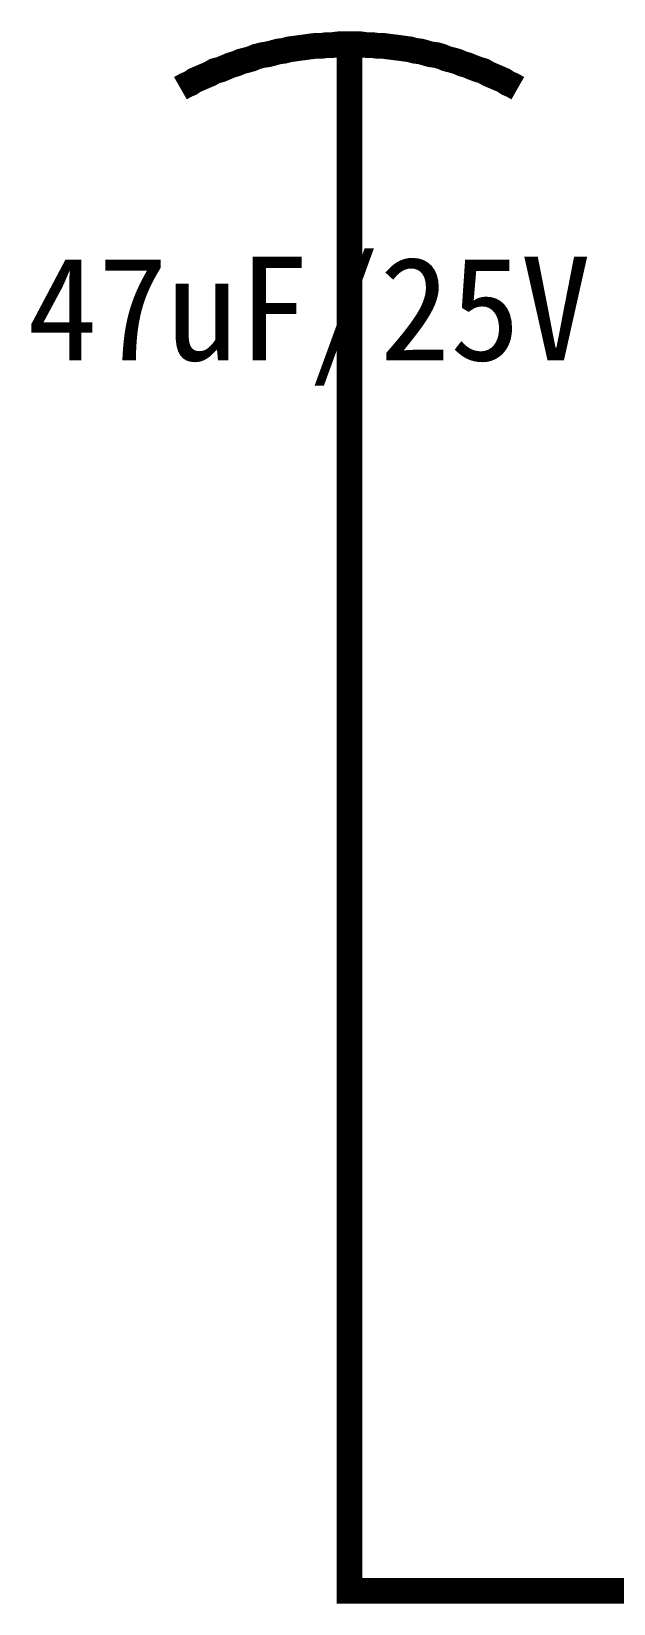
# Model space of a CAD drawing. Header units: inches. Extents: x 0 to 11.5, y 0 to 7.6.
# Drawn here: x 5.654 to 5.922, y 4.944 to 5.666 of the extents above; entities that cross this region are included whole.
import ezdxf

# ---------------------------------------------------------------- set-up
doc = ezdxf.new("R2010")
doc.units = ezdxf.units.IN
doc.header["$MEASUREMENT"] = 0
doc.layers.add('Sheet', color=255, linetype='Continuous')

msp = doc.modelspace()

# ---------------------------------------------------------------- linework, layer by layer
at = {"layer": 'Sheet'}
for points in [[(5.80028, 5.65998, 0.0118, 0.0118, 0), (5.79763, 5.65998, 0.0118, 0.0118, 0), (5.79531, 5.65998, 0.0118, 0.0118, 0), (5.79267, 5.65964, 0.0118, 0.0118, 0), (5.79002, 5.65964, 0.0118, 0.0118, 0), (5.78771, 5.65931, 0.0118, 0.0118, 0), (5.78506, 5.65931, 0.0118, 0.0118, 0), (5.78241, 5.65898, 0.0118, 0.0118, 0), (5.7801, 5.65865, 0.0118, 0.0118, 0), (5.77745, 5.65832, 0.0118, 0.0118, 0), (5.77514, 5.65799, 0.0118, 0.0118, 0), (5.77249, 5.65766, 0.0118, 0.0118, 0), (5.77018, 5.657, 0.0118, 0.0118, 0), (5.76753, 5.65667, 0.0118, 0.0118, 0), (5.76522, 5.65601, 0.0118, 0.0118, 0), (5.76257, 5.65534, 0.0118, 0.0118, 0), (5.76025, 5.65501, 0.0118, 0.0118, 0), (5.75761, 5.65435, 0.0118, 0.0118, 0), (5.75529, 5.65336, 0.0118, 0.0118, 0), (5.75298, 5.6527, 0.0118, 0.0118, 0), (5.75033, 5.65204, 0.0118, 0.0118, 0), (5.74802, 5.65104, 0.0118, 0.0118, 0), (5.7457, 5.65038, 0.0118, 0.0118, 0), (5.74338, 5.64939, 0.0118, 0.0118, 0), (5.74107, 5.6484, 0.0118, 0.0118, 0), (5.73842, 5.64774, 0.0118, 0.0118, 0), (5.73611, 5.64641, 0.0118, 0.0118, 0), (5.73379, 5.64542, 0.0118, 0.0118, 0), (5.73148, 5.64443, 0.0118, 0.0118, 0), (5.72916, 5.64344, 0.0118, 0.0118, 0), (5.72718, 5.64211, 0.0118, 0.0118, 0), (5.72486, 5.64112, 0.0118, 0.0118, 0), (5.72255, 5.6398, 0.0118, 0.0118, 0)], [(5.80028, 5.65998, 0.0118, 0.0118, 0), (5.80028, 5.59977, 0.0118, 0.0118, 0)], [(5.87767, 5.6398, 0.0118, 0.0118, 0), (5.87536, 5.64112, 0.0118, 0.0118, 0), (5.87304, 5.64211, 0.0118, 0.0118, 0), (5.87106, 5.64344, 0.0118, 0.0118, 0), (5.86874, 5.64443, 0.0118, 0.0118, 0), (5.86643, 5.64542, 0.0118, 0.0118, 0), (5.86411, 5.64641, 0.0118, 0.0118, 0), (5.8618, 5.64774, 0.0118, 0.0118, 0), (5.85948, 5.6484, 0.0118, 0.0118, 0), (5.85684, 5.64939, 0.0118, 0.0118, 0), (5.85452, 5.65038, 0.0118, 0.0118, 0), (5.85221, 5.65104, 0.0118, 0.0118, 0), (5.84989, 5.65204, 0.0118, 0.0118, 0), (5.84758, 5.6527, 0.0118, 0.0118, 0), (5.84493, 5.65336, 0.0118, 0.0118, 0), (5.84261, 5.65435, 0.0118, 0.0118, 0), (5.8403, 5.65501, 0.0118, 0.0118, 0), (5.83765, 5.65534, 0.0118, 0.0118, 0), (5.83534, 5.65601, 0.0118, 0.0118, 0), (5.83302, 5.65667, 0.0118, 0.0118, 0), (5.83038, 5.657, 0.0118, 0.0118, 0), (5.82806, 5.65766, 0.0118, 0.0118, 0), (5.82541, 5.65799, 0.0118, 0.0118, 0), (5.8231, 5.65832, 0.0118, 0.0118, 0), (5.82045, 5.65865, 0.0118, 0.0118, 0), (5.81781, 5.65898, 0.0118, 0.0118, 0), (5.81549, 5.65931, 0.0118, 0.0118, 0), (5.81285, 5.65931, 0.0118, 0.0118, 0), (5.81053, 5.65964, 0.0118, 0.0118, 0), (5.80788, 5.65964, 0.0118, 0.0118, 0), (5.80524, 5.65998, 0.0118, 0.0118, 0), (5.80292, 5.65998, 0.0118, 0.0118, 0), (5.80028, 5.65998, 0.0118, 0.0118, 0)], [(5.80028, 5.59977, 0.0118, 0.0118, 0), (5.80028, 5.49988, 0.0118, 0.0118, 0)], [(5.80028, 5.49988, 0.0118, 0.0118, 0), (5.80028, 4.94979, 0.0118, 0.0118, 0), (6.15022, 4.94979, 0.0118, 0.0118, 0)]]:
    msp.add_lwpolyline(points, format="xyseb", dxfattribs=at)

# ---------------------------------------------------------------- texts
msp.add_text('47uF/25V', height=0.047632, dxfattribs=at).set_placement((5.65209, 5.51476))

doc.saveas('drawing.dxf')
